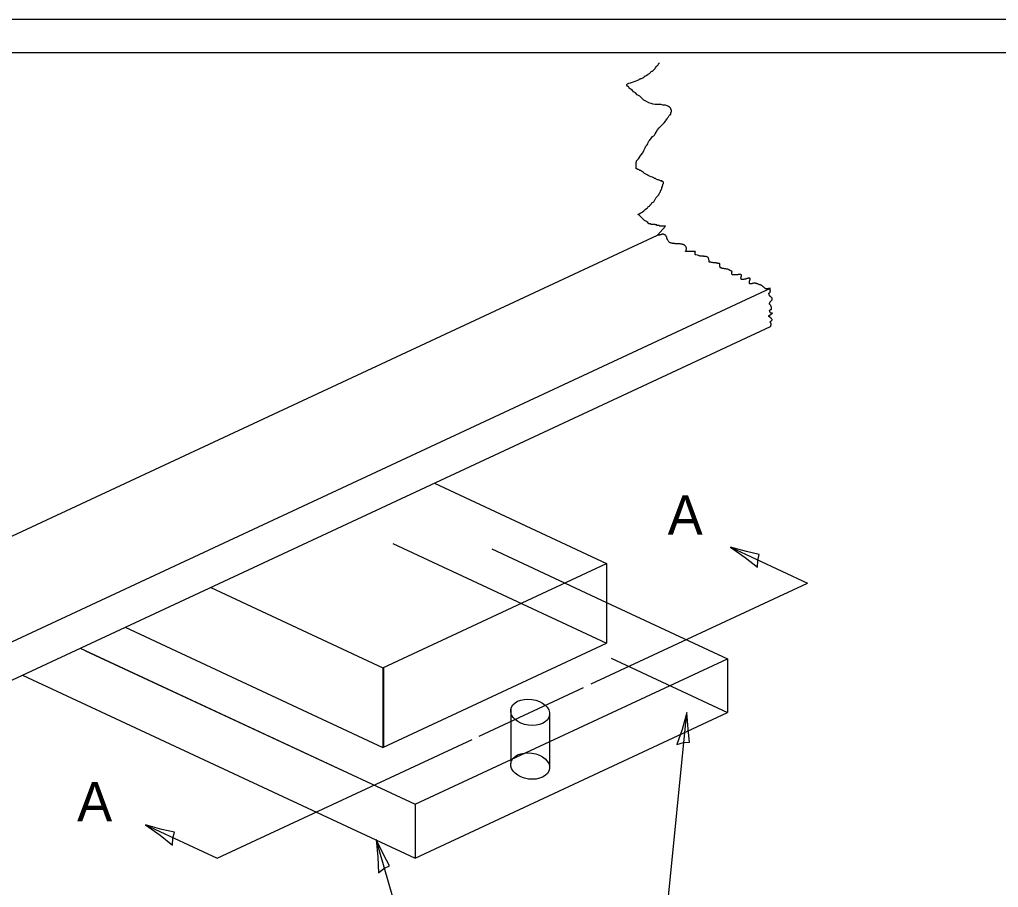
# Model space of a CAD drawing. Extents: x 0 to 2.83, y 0 to 1.83.
# Drawn here: x 0.627 to 1.869, y 0.731 to 1.833 of the extents above; entities that cross this region are included whole.
import ezdxf

# ---------------------------------------------------------------- set-up
doc = ezdxf.new("R2010")
doc.units = 0
for name, color, linetype in [('RD_Pr_Roadway_Notes', 7, 'Continuous'), ('SH_General_Details', 7, 'Continuous'), ('SH_Printer_Plotting_Border', 7, 'Continuous')]:
    doc.layers.add(name, color=color, linetype=linetype)

msp = doc.modelspace()

# ---------------------------------------------------------------- linework, layer by layer
at = {"layer": 'RD_Pr_Roadway_Notes'}
for p, q in [((1.4478, 0.6929), (1.4741, 0.9534)), ((1.1307, 0.6154), (1.0795, 0.7921))]:
    msp.add_line(p, q, dxfattribs=at)
for points in [[(1.4613, 0.9129), (1.4696, 0.9154), (1.4774, 0.916), (1.4756, 0.9323), (1.4741, 0.9534), (1.4679, 0.9317)], [(1.0827, 0.7497), (1.0895, 0.7552), (1.0965, 0.7586), (1.0888, 0.7731), (1.0795, 0.7921), (1.0818, 0.7697)]]:
    msp.add_lwpolyline(points, close=True, dxfattribs=at)
at = {"layer": 'SH_General_Details'}
for p, q in [((2.8333, 1.8333), (0, 1.8333)), ((0.4112, 1.0813), (1.4365, 1.5594)), ((0.5549, 1.0143), (1.5799, 1.4923)), ((0.5549, 0.9657), (1.5802, 1.4438)), ((1.1534, 1.2448), (1.3721, 1.1428)), ((1.1009, 1.168), (1.3721, 1.0416)), ((1.2262, 1.1613), (1.3721, 1.0932)), ((1.5294, 1.1634), (1.6271, 1.1179)), ((1.0881, 1.0104), (1.3721, 1.1428)), ((1.3721, 1.1428), (1.3721, 1.0416)), ((0.8695, 1.1124), (1.0881, 1.0104)), ((1.3524, 0.9898), (1.6271, 1.1179)), ((1.3721, 1.0932), (1.5254, 1.0217)), ((0.7609, 1.0617), (1.0881, 0.9092)), ((0.7039, 1.0351), (1.129, 0.8369)), ((0.7107, 1.032), (1.0379, 0.8794)), ((1.0881, 0.9092), (1.3721, 1.0416)), ((1.0881, 0.9092), (1.3721, 1.0416)), ((1.129, 0.8369), (1.5254, 1.0217)), ((1.3778, 1.0224), (1.5254, 0.9535)), ((1.5254, 1.0217), (1.5254, 0.9535)), ((1.0881, 1.0104), (1.0881, 0.9092)), ((1.0887, 1.0104), (1.0887, 0.9092)), ((0.6308, 1.001), (1.129, 0.7687)), ((1.2101, 0.9234), (1.3427, 0.9852)), ((1.2503, 0.9571), (1.2503, 0.8889)), ((1.129, 0.7687), (1.5254, 0.9535)), ((1.2997, 0.9503), (1.2997, 0.8821)), ((0.8776, 0.7684), (1.2013, 0.9193)), ((1.129, 0.8377), (1.129, 0.7687)), ((0.7869, 0.8107), (0.8776, 0.7684))]:
    msp.add_line(p, q, dxfattribs=at)
for points in [[(0.1667, 1.7917), (2.7917, 1.7917), (2.7917, 0.0417), (0.1667, 0.0417)], [(1.5635, 1.1379), (1.5638, 1.1466), (1.5658, 1.1541), (1.5498, 1.1579), (1.5294, 1.1634), (1.5478, 1.1503)], [(0.821, 0.7852), (0.8213, 0.7939), (0.8234, 0.8014), (0.8073, 0.8051), (0.7869, 0.8107), (0.8054, 0.7976)]]:
    msp.add_lwpolyline(points, close=True, dxfattribs=at)
for points in [[(1.4242, 1.7633), (1.4249, 1.7641), (1.4265, 1.7649), (1.4273, 1.7656), (1.428, 1.7664), (1.4288, 1.7672), (1.4296, 1.768), (1.4304, 1.768), (1.4311, 1.7687), (1.4319, 1.7695), (1.4327, 1.7703), (1.4335, 1.7711), (1.4342, 1.7726), (1.435, 1.7734), (1.435, 1.7742), (1.4358, 1.7742), (1.4366, 1.7749), (1.4373, 1.7757), (1.4381, 1.7765), (1.4381, 1.7773), (1.4389, 1.7781), (1.4391, 1.7783)], [(1.411, 1.6439), (1.4102, 1.6439), (1.4094, 1.6439), (1.4094, 1.6447), (1.4094, 1.6462), (1.4094, 1.6478), (1.4094, 1.6493), (1.4094, 1.6509), (1.4094, 1.6517), (1.4102, 1.6532), (1.4102, 1.654), (1.411, 1.6548), (1.4125, 1.6563), (1.4133, 1.6579), (1.4156, 1.661), (1.418, 1.6641), (1.4195, 1.6672), (1.4211, 1.6703), (1.4218, 1.6726), (1.4234, 1.6741), (1.4242, 1.6757), (1.4249, 1.6773), (1.4257, 1.6788), (1.4265, 1.6796), (1.4273, 1.6811), (1.428, 1.6819), (1.4304, 1.685), (1.4319, 1.6858), (1.4327, 1.6866), (1.4335, 1.6881), (1.435, 1.6904), (1.4366, 1.6935), (1.4389, 1.6959), (1.4412, 1.6982), (1.4435, 1.7005), (1.4451, 1.7021), (1.4466, 1.7044), (1.4474, 1.7052), (1.449, 1.7075), (1.4497, 1.709), (1.4505, 1.7098), (1.4513, 1.7114), (1.4521, 1.7121), (1.4528, 1.7129), (1.4536, 1.7129), (1.4536, 1.7137), (1.4536, 1.7145), (1.4536, 1.7152), (1.4544, 1.716), (1.4544, 1.7168), (1.4544, 1.7176), (1.4544, 1.7183), (1.4536, 1.7191), (1.4536, 1.7207), (1.4528, 1.7214), (1.4521, 1.7222), (1.4505, 1.723), (1.449, 1.7238), (1.4466, 1.7245), (1.4435, 1.7245), (1.4412, 1.7253), (1.4381, 1.7253), (1.4358, 1.7253), (1.4335, 1.7253), (1.4311, 1.7261), (1.4288, 1.7269), (1.4257, 1.7277), (1.4226, 1.7292), (1.4195, 1.7308), (1.4172, 1.7331), (1.4141, 1.7362), (1.411, 1.7377), (1.4087, 1.7401), (1.4063, 1.7416), (1.4048, 1.7432), (1.4032, 1.7447), (1.4009, 1.7463), (1.4001, 1.7478), (1.3986, 1.7486), (1.3978, 1.7501), (1.3978, 1.7509), (1.3986, 1.7517), (1.4001, 1.7525), (1.4025, 1.7532), (1.4048, 1.754), (1.4071, 1.7548), (1.4094, 1.7556), (1.4118, 1.7563), (1.4133, 1.7571), (1.4141, 1.7579), (1.4149, 1.7579), (1.4156, 1.7587), (1.4164, 1.7587), (1.418, 1.7594), (1.4195, 1.7602), (1.4203, 1.761), (1.4211, 1.7618), (1.4218, 1.7618), (1.4226, 1.7625), (1.4234, 1.7633), (1.4242, 1.7633)], [(1.4365, 1.5594), (1.4466, 1.571), (1.4459, 1.571), (1.4451, 1.571), (1.4443, 1.571), (1.4435, 1.571), (1.4428, 1.571), (1.442, 1.571), (1.4404, 1.571), (1.4397, 1.571), (1.4389, 1.5718), (1.4381, 1.5718), (1.4373, 1.5718), (1.4366, 1.5718), (1.4358, 1.5718), (1.4358, 1.5726), (1.435, 1.5726), (1.4342, 1.5726), (1.4335, 1.5733), (1.4327, 1.5733), (1.4319, 1.5733), (1.4311, 1.5733), (1.4304, 1.5733), (1.4288, 1.5733), (1.4273, 1.5741), (1.4257, 1.5741), (1.4242, 1.5757), (1.4218, 1.5772), (1.4203, 1.578), (1.4187, 1.5796), (1.4172, 1.5811), (1.4156, 1.5827), (1.4149, 1.5834), (1.4141, 1.5842), (1.4133, 1.585), (1.4125, 1.5858), (1.4118, 1.5858), (1.4133, 1.5865), (1.4156, 1.5881), (1.4172, 1.5889), (1.4195, 1.5904), (1.4211, 1.592), (1.4226, 1.5935), (1.4242, 1.5943), (1.4249, 1.5958), (1.4265, 1.5966), (1.4273, 1.5982), (1.4288, 1.5989), (1.4296, 1.6005), (1.4319, 1.602), (1.4327, 1.6036), (1.4335, 1.6051), (1.4342, 1.6059), (1.435, 1.6075), (1.4366, 1.609), (1.4373, 1.6098), (1.4381, 1.6106), (1.4389, 1.6113), (1.4389, 1.6121), (1.4397, 1.6137), (1.4404, 1.6144), (1.4404, 1.6152), (1.4404, 1.616), (1.4412, 1.6168), (1.4412, 1.6175), (1.442, 1.6183), (1.442, 1.6199), (1.4428, 1.6214), (1.4428, 1.6222), (1.4435, 1.623), (1.4435, 1.6245), (1.4443, 1.6253), (1.4443, 1.6261), (1.4443, 1.6268), (1.4435, 1.6276), (1.4428, 1.6276), (1.442, 1.6276), (1.442, 1.6284), (1.4404, 1.6284), (1.4397, 1.6292), (1.4381, 1.63), (1.4366, 1.63), (1.435, 1.6307), (1.4342, 1.6315), (1.4327, 1.6315), (1.4319, 1.6323), (1.4304, 1.6331), (1.4288, 1.6338), (1.4265, 1.6346), (1.4249, 1.6354), (1.4234, 1.6362), (1.4218, 1.6369), (1.4203, 1.6377), (1.4187, 1.6393), (1.4164, 1.6408), (1.4156, 1.6416), (1.4141, 1.6416), (1.4133, 1.6424), (1.4125, 1.6431), (1.4118, 1.6431), (1.411, 1.6439)], [(1.4373, 1.5594), (1.4369, 1.5594), (1.4364, 1.5594), (1.4361, 1.5592), (1.4361, 1.5592)], [(1.448, 1.5576), (1.4478, 1.558), (1.4475, 1.5585), (1.4471, 1.5592), (1.4464, 1.5599), (1.4457, 1.5601), (1.4452, 1.5606), (1.4447, 1.5606), (1.4443, 1.5608), (1.4438, 1.5608), (1.4431, 1.5608), (1.4426, 1.5608), (1.4422, 1.5606), (1.4417, 1.5606), (1.4412, 1.5604), (1.4408, 1.5601), (1.4401, 1.5599), (1.4396, 1.5599), (1.4392, 1.5597), (1.4387, 1.5597), (1.4382, 1.5594), (1.4378, 1.5594), (1.4373, 1.5594)], [(1.4954, 1.5327), (1.495, 1.5329), (1.4945, 1.5329), (1.494, 1.5329), (1.4933, 1.5331), (1.4929, 1.5331), (1.4919, 1.5331), (1.4915, 1.5331), (1.4908, 1.5331), (1.4901, 1.5334), (1.4896, 1.5334), (1.4887, 1.5338), (1.4873, 1.5341), (1.4852, 1.5348), (1.4847, 1.5348), (1.4843, 1.535), (1.4843, 1.5355), (1.4843, 1.5359), (1.4843, 1.5366), (1.4843, 1.5371), (1.4845, 1.5378), (1.4847, 1.5383), (1.4843, 1.5387), (1.4838, 1.5387), (1.4833, 1.5387), (1.4829, 1.5387), (1.4824, 1.539), (1.4817, 1.539), (1.481, 1.539), (1.4805, 1.539), (1.4801, 1.539), (1.4796, 1.539), (1.4789, 1.539), (1.4782, 1.539), (1.4778, 1.539), (1.4773, 1.539), (1.4768, 1.539), (1.4764, 1.539), (1.4757, 1.539), (1.4752, 1.539), (1.4747, 1.539), (1.474, 1.539), (1.4736, 1.539), (1.4731, 1.539), (1.4724, 1.539), (1.4726, 1.5399), (1.4729, 1.5404), (1.4731, 1.5411), (1.4733, 1.5418), (1.4733, 1.5424), (1.4733, 1.5429), (1.4733, 1.5434), (1.4731, 1.5441), (1.4729, 1.5445), (1.4726, 1.5452), (1.4724, 1.5457), (1.4719, 1.5462), (1.4715, 1.5464), (1.4708, 1.5469), (1.4703, 1.5471), (1.4696, 1.5473), (1.4691, 1.5476), (1.4685, 1.5478), (1.4678, 1.548), (1.4668, 1.5483), (1.4661, 1.5483), (1.4654, 1.5485), (1.4647, 1.5485), (1.464, 1.5485), (1.4636, 1.5485), (1.4631, 1.5485), (1.4626, 1.5485), (1.4619, 1.5485), (1.4612, 1.5487), (1.4608, 1.5487), (1.4603, 1.5487), (1.4598, 1.5487), (1.4592, 1.5487), (1.4585, 1.549), (1.4578, 1.549), (1.4568, 1.5492), (1.4559, 1.5492), (1.4552, 1.5494), (1.4545, 1.5494), (1.4538, 1.5494), (1.4531, 1.5497), (1.4526, 1.5499), (1.4522, 1.5501), (1.4517, 1.5504), (1.451, 1.5511), (1.4505, 1.5518), (1.4501, 1.5525), (1.4496, 1.5532), (1.4494, 1.5536), (1.4492, 1.5541), (1.4489, 1.5545), (1.4489, 1.555), (1.4487, 1.5555), (1.4487, 1.5562), (1.4485, 1.5569), (1.448, 1.5576)], [(1.5387, 1.5094), (1.5382, 1.5094), (1.5377, 1.5092), (1.5373, 1.5092), (1.5366, 1.5092), (1.5361, 1.5092), (1.5356, 1.5092), (1.535, 1.5092), (1.5345, 1.5092), (1.534, 1.5092), (1.5336, 1.5092), (1.5331, 1.5092), (1.5326, 1.5092), (1.5319, 1.5094), (1.5315, 1.5094), (1.5312, 1.5099), (1.5312, 1.5103), (1.5312, 1.511), (1.5312, 1.5115), (1.5312, 1.512), (1.5312, 1.5124), (1.5315, 1.5129), (1.5315, 1.5134), (1.531, 1.5136), (1.5305, 1.5138), (1.5301, 1.5141), (1.5296, 1.5145), (1.5289, 1.5148), (1.5284, 1.515), (1.528, 1.5152), (1.5275, 1.5155), (1.527, 1.5157), (1.5266, 1.5159), (1.5259, 1.5162), (1.5252, 1.5164), (1.5243, 1.5166), (1.5236, 1.5169), (1.5229, 1.5169), (1.5224, 1.5169), (1.5219, 1.5169), (1.5215, 1.5169), (1.521, 1.5171), (1.5205, 1.5171), (1.5201, 1.5171), (1.5196, 1.5173), (1.5189, 1.5173), (1.5184, 1.5176), (1.518, 1.5178), (1.5175, 1.518), (1.5168, 1.5183), (1.5163, 1.5187), (1.5161, 1.5192), (1.5159, 1.5197), (1.5159, 1.5201), (1.5159, 1.5208), (1.5159, 1.5213), (1.5159, 1.5217), (1.5159, 1.5224), (1.5157, 1.5231), (1.5152, 1.5234), (1.5147, 1.5236), (1.5143, 1.5238), (1.5138, 1.5238), (1.5133, 1.5238), (1.5129, 1.5241), (1.5122, 1.5241), (1.5117, 1.5241), (1.511, 1.5243), (1.5105, 1.5243), (1.5101, 1.5243), (1.5096, 1.5243), (1.5091, 1.5245), (1.5087, 1.5245), (1.508, 1.5245), (1.5073, 1.5245), (1.5066, 1.5248), (1.5059, 1.5248), (1.5052, 1.525), (1.5045, 1.5252), (1.5038, 1.5252), (1.5033, 1.5252), (1.5029, 1.5255), (1.5024, 1.5255), (1.5022, 1.5259), (1.5022, 1.5264), (1.5022, 1.5271), (1.5022, 1.5276), (1.5019, 1.5283), (1.5019, 1.5287), (1.5017, 1.5292), (1.5015, 1.5299), (1.5012, 1.5304), (1.5008, 1.5311), (1.5001, 1.5317), (1.4996, 1.532), (1.4991, 1.5322), (1.4984, 1.5324), (1.4977, 1.5324), (1.4973, 1.5327), (1.4968, 1.5327), (1.4954, 1.5327)], [(1.5798, 1.4923), (1.5756, 1.4915), (1.5752, 1.4915), (1.5747, 1.4915), (1.5742, 1.4915), (1.5738, 1.4917), (1.5733, 1.492), (1.5729, 1.4922), (1.5726, 1.4927), (1.5722, 1.4931), (1.5717, 1.4934), (1.5712, 1.4936), (1.571, 1.4941), (1.5705, 1.4943), (1.5701, 1.4948), (1.5696, 1.4952), (1.5691, 1.4955), (1.5687, 1.4957), (1.5682, 1.4959), (1.5677, 1.4962), (1.5673, 1.4964), (1.5663, 1.4966), (1.5659, 1.4969), (1.5652, 1.4971), (1.5645, 1.4973), (1.5638, 1.4976), (1.5633, 1.4978), (1.5626, 1.498), (1.5619, 1.4982), (1.5615, 1.4982), (1.561, 1.4985), (1.5603, 1.4985), (1.5598, 1.4985), (1.5594, 1.4985), (1.5589, 1.4985), (1.5584, 1.4985), (1.5577, 1.4982), (1.5573, 1.498), (1.5568, 1.498), (1.5563, 1.4978), (1.5556, 1.4978), (1.5549, 1.4976), (1.5545, 1.4976), (1.5538, 1.4976), (1.5536, 1.498), (1.5533, 1.4985), (1.5533, 1.4989), (1.5533, 1.4994), (1.5533, 1.4999), (1.5533, 1.5003), (1.5533, 1.5008), (1.5533, 1.5013), (1.5536, 1.5017), (1.5538, 1.5022), (1.554, 1.5027), (1.5542, 1.5031), (1.5542, 1.5036), (1.5542, 1.5041), (1.5542, 1.5045), (1.5538, 1.5048), (1.5529, 1.5048), (1.5524, 1.5048), (1.5519, 1.5048), (1.5515, 1.5045), (1.551, 1.5045), (1.5505, 1.5045), (1.5501, 1.5045), (1.5496, 1.5043), (1.5491, 1.5043), (1.5487, 1.5041), (1.5482, 1.5038), (1.5477, 1.5036), (1.547, 1.5036), (1.5463, 1.5034), (1.5459, 1.5031), (1.5452, 1.5031), (1.5447, 1.5031), (1.5443, 1.5031), (1.5438, 1.5031), (1.5433, 1.5031), (1.5429, 1.5036), (1.5429, 1.5041), (1.5429, 1.5045), (1.5426, 1.505), (1.5426, 1.5057), (1.5429, 1.5064), (1.5429, 1.5069), (1.5431, 1.5073), (1.5431, 1.5078), (1.5431, 1.5083), (1.5431, 1.5087), (1.5431, 1.5092), (1.5426, 1.5096), (1.5422, 1.5096), (1.5417, 1.5096), (1.5412, 1.5096), (1.5408, 1.5096), (1.5401, 1.5096), (1.5396, 1.5096), (1.5391, 1.5096), (1.5387, 1.5094)], [(1.5823, 1.4792), (1.5821, 1.4797), (1.5819, 1.48), (1.5815, 1.4803), (1.5812, 1.4805), (1.5809, 1.4808), (1.5805, 1.4812), (1.5801, 1.4815), (1.5798, 1.4818), (1.5794, 1.4822), (1.5792, 1.4825), (1.579, 1.4828), (1.5787, 1.4832), (1.5785, 1.4836), (1.5783, 1.484), (1.5782, 1.4845), (1.5781, 1.485), (1.5781, 1.4855), (1.5781, 1.4859), (1.5784, 1.4862), (1.5787, 1.4864), (1.5791, 1.4866), (1.5794, 1.4869), (1.5798, 1.4873), (1.5798, 1.4878), (1.5798, 1.4882), (1.5799, 1.4886), (1.5799, 1.489), (1.5798, 1.4895), (1.5797, 1.4899), (1.5795, 1.4904), (1.5793, 1.4907), (1.5791, 1.4911), (1.5799, 1.4923)], [(1.5802, 1.4438), (1.5803, 1.4442), (1.5803, 1.4446), (1.5803, 1.4451), (1.5805, 1.4455), (1.5808, 1.4458), (1.581, 1.4462), (1.5811, 1.4466), (1.5811, 1.447), (1.581, 1.4474), (1.5807, 1.4478), (1.5804, 1.4481), (1.58, 1.4483), (1.5795, 1.4487), (1.5793, 1.4491), (1.5795, 1.4494), (1.5799, 1.4497), (1.5802, 1.4501), (1.5806, 1.4504), (1.581, 1.4507), (1.5813, 1.451), (1.5816, 1.4513), (1.5819, 1.4516), (1.5822, 1.452), (1.5822, 1.4524), (1.582, 1.4527), (1.5817, 1.4531), (1.5813, 1.4536), (1.5809, 1.454), (1.5805, 1.4544), (1.58, 1.4548), (1.5798, 1.4552), (1.5795, 1.4555), (1.5791, 1.4557), (1.5787, 1.4557), (1.5783, 1.4558), (1.5781, 1.4562), (1.578, 1.4566), (1.578, 1.457), (1.578, 1.4574), (1.5783, 1.4577), (1.5787, 1.458), (1.5791, 1.4582), (1.5795, 1.4583), (1.5799, 1.4585), (1.5804, 1.4587), (1.5807, 1.459), (1.5811, 1.4593), (1.5816, 1.4596), (1.5819, 1.46), (1.5822, 1.4603), (1.5825, 1.4606), (1.5821, 1.4607), (1.5817, 1.4607), (1.581, 1.4607), (1.5804, 1.4607), (1.58, 1.4609), (1.5797, 1.4612), (1.5795, 1.4617), (1.5793, 1.4621), (1.5792, 1.4626), (1.5791, 1.463), (1.579, 1.4634), (1.5789, 1.464), (1.5791, 1.4644), (1.5795, 1.4647), (1.58, 1.465), (1.5804, 1.4651), (1.5808, 1.4654), (1.5812, 1.4658), (1.5815, 1.4661), (1.5815, 1.4665), (1.5815, 1.467), (1.5815, 1.4674), (1.5814, 1.4678), (1.5812, 1.4683), (1.5811, 1.4687), (1.5809, 1.4692), (1.5807, 1.4697), (1.5803, 1.4702), (1.5799, 1.4707), (1.5796, 1.471), (1.5793, 1.4713), (1.5789, 1.4718), (1.5787, 1.4722), (1.5787, 1.4726), (1.5789, 1.4733), (1.5791, 1.4738), (1.5794, 1.4742), (1.5796, 1.4747), (1.5798, 1.4751), (1.58, 1.4754), (1.5804, 1.4757), (1.5808, 1.4761), (1.5813, 1.4766), (1.5818, 1.4771), (1.5821, 1.4775), (1.5823, 1.4779), (1.5824, 1.4783), (1.5824, 1.4787), (1.5823, 1.4792)]]:
    msp.add_lwpolyline(points, dxfattribs=at)
for centre in [(1.275, 0.9537), (1.275, 0.8855)]:
    msp.add_ellipse(centre, major_axis=(-0.0247, 0.0034), ratio=0.666549, dxfattribs=at)
at = {"layer": 'SH_Printer_Plotting_Border'}
msp.add_lwpolyline([(0, 0), (2.8333, 0), (2.8333, 1.8333), (0, 1.8333)], close=True, dxfattribs=at)

# ---------------------------------------------------------------- texts
at = {"layer": 'SH_General_Details'}
for p in [(1.4495, 1.1791), (0.6999, 0.8152)]:
    msp.add_text('A', height=0.05, dxfattribs=at).set_placement(p)

doc.saveas('drawing.dxf')
